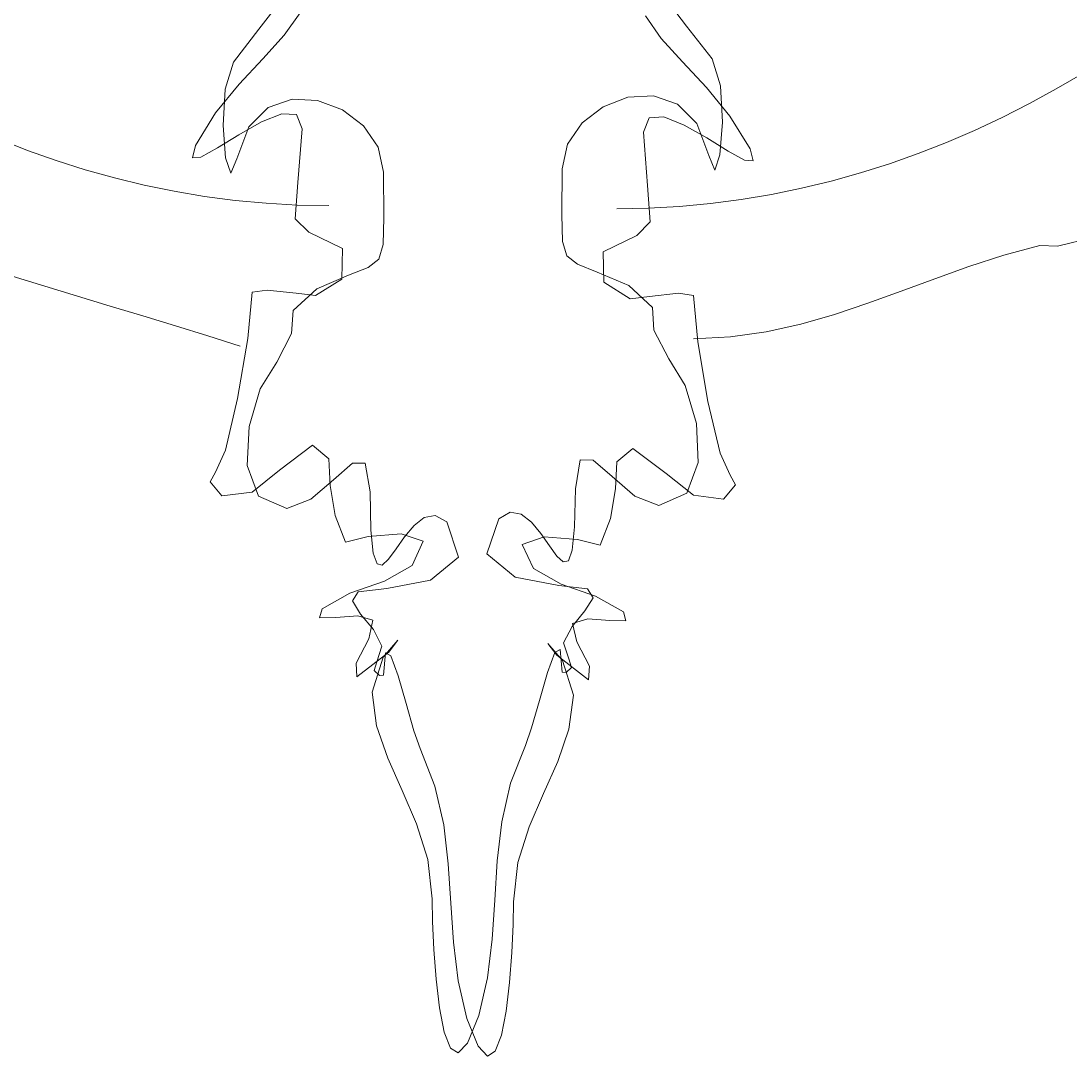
# Model space of a CAD drawing. Header units: centimetres. Extents: x 134057 to 145613, y 5028 to 39996.
# Drawn here: x 141053.73 to 141096.34, y 28971.18 to 29013.23 of the extents above; entities that cross this region are included whole.
import ezdxf

# ---------------------------------------------------------------- set-up
doc = ezdxf.new("R2010")
doc.units = ezdxf.units.CM
doc.layers.add('TEXT', color=3, linetype='Continuous', lineweight=20)

msp = doc.modelspace()

# ---------------------------------------------------------------- linework, layer by layer
at = {"layer": 'TEXT', "color": 2, "linetype": 'Continuous', "lineweight": 13}
for p, q in [((141064.345, 29014.128), (141063.4, 29012.893)), ((141064.345, 29014.128), (141063.4, 29012.893)), ((141079.823, 29014.256), (141080.769, 29013.02)), ((141079.823, 29014.256), (141080.769, 29013.02)), ((141064.425, 29012.648), (141065.069, 29013.559)), ((141064.425, 29012.648), (141065.069, 29013.559)), ((141079.743, 29012.521), (141079.1, 29013.432)), ((141079.743, 29012.521), (141079.1, 29013.432)), ((141063.4, 29012.893), (141062.365, 29011.556)), ((141063.4, 29012.893), (141062.365, 29011.556)), ((141080.769, 29013.02), (141081.803, 29011.684)), ((141080.769, 29013.02), (141081.803, 29011.684)), ((141063.56, 29011.693), (141064.425, 29012.648)), ((141063.56, 29011.693), (141064.425, 29012.648)), ((141080.608, 29011.566), (141079.743, 29012.521)), ((141080.608, 29011.566), (141079.743, 29012.521)), ((141062.365, 29011.556), (141062.029, 29010.459)), ((141062.365, 29011.556), (141062.029, 29010.459)), ((141062.592, 29010.654), (141063.56, 29011.693)), ((141062.592, 29010.654), (141063.56, 29011.693)), ((141081.577, 29010.526), (141080.608, 29011.566)), ((141081.577, 29010.526), (141080.608, 29011.566)), ((141081.803, 29011.684), (141082.14, 29010.587)), ((141081.803, 29011.684), (141082.14, 29010.587)), ((141096.859, 29011.095), (141095.784, 29010.466)), ((141096.859, 29011.095), (141095.784, 29010.466)), ((141061.639, 29009.491), (141062.592, 29010.654)), ((141061.639, 29009.491), (141062.592, 29010.654)), ((141062.029, 29010.459), (141061.945, 29008.985)), ((141062.029, 29010.459), (141061.945, 29008.985)), ((141082.529, 29009.363), (141081.577, 29010.526)), ((141082.529, 29009.363), (141081.577, 29010.526)), ((141082.14, 29010.587), (141082.223, 29009.113)), ((141082.14, 29010.587), (141082.223, 29009.113)), ((141095.784, 29010.466), (141094.693, 29009.87)), ((141095.784, 29010.466), (141094.693, 29009.87)), ((141063.774, 29009.716), (141064.742, 29010.053)), ((141063.774, 29009.716), (141064.742, 29010.053)), ((141064.742, 29010.053), (141065.783, 29010)), ((141064.742, 29010.053), (141065.783, 29010)), ((141065.783, 29010), (141066.786, 29009.616)), ((141065.783, 29010), (141066.786, 29009.616)), ((141078.385, 29010.127), (141077.382, 29009.744)), ((141078.385, 29010.127), (141077.382, 29009.744)), ((141079.426, 29010.18), (141078.385, 29010.127)), ((141079.426, 29010.18), (141078.385, 29010.127)), ((141080.394, 29009.844), (141079.426, 29010.18)), ((141080.394, 29009.844), (141079.426, 29010.18)), ((141081.179, 29009.056), (141080.394, 29009.844)), ((141081.179, 29009.056), (141080.394, 29009.844)), ((141094.693, 29009.87), (141093.586, 29009.309)), ((141094.693, 29009.87), (141093.586, 29009.309)), ((141060.821, 29008.164), (141061.639, 29009.491)), ((141060.821, 29008.164), (141061.639, 29009.491)), ((141062.99, 29008.929), (141063.774, 29009.716)), ((141062.99, 29008.929), (141063.774, 29009.716)), ((141064.324, 29009.459), (141063.497, 29009.127)), ((141064.324, 29009.459), (141063.497, 29009.127)), ((141064.923, 29009.423), (141064.324, 29009.459)), ((141064.923, 29009.423), (141064.324, 29009.459)), ((141065.153, 29008.841), (141064.923, 29009.423)), ((141065.153, 29008.841), (141064.923, 29009.423)), ((141066.786, 29009.616), (141067.64, 29008.963)), ((141066.786, 29009.616), (141067.64, 29008.963)), ((141077.382, 29009.744), (141076.528, 29009.091)), ((141077.382, 29009.744), (141076.528, 29009.091)), ((141061.945, 29008.985), (141062.044, 29007.667)), ((141061.945, 29008.985), (141062.044, 29007.667)), ((141063.497, 29009.127), (141062.581, 29008.604)), ((141063.497, 29009.127), (141062.581, 29008.604)), ((141067.64, 29008.963), (141068.234, 29008.101)), ((141067.64, 29008.963), (141068.234, 29008.101)), ((141076.528, 29009.091), (141075.934, 29008.228)), ((141076.528, 29009.091), (141075.934, 29008.228)), ((141079.015, 29008.714), (141079.246, 29009.295)), ((141079.015, 29008.714), (141079.246, 29009.295)), ((141079.246, 29009.295), (141079.845, 29009.331)), ((141079.246, 29009.295), (141079.845, 29009.331)), ((141079.845, 29009.331), (141080.672, 29008.999)), ((141079.845, 29009.331), (141080.672, 29008.999)), ((141080.672, 29008.999), (141081.587, 29008.477)), ((141080.672, 29008.999), (141081.587, 29008.477)), ((141081.668, 29007.758), (141081.179, 29009.056)), ((141081.668, 29007.758), (141081.179, 29009.056)), ((141082.223, 29009.113), (141082.125, 29007.795)), ((141082.223, 29009.113), (141082.125, 29007.795)), ((141083.347, 29008.037), (141082.529, 29009.363)), ((141083.347, 29008.037), (141082.529, 29009.363)), ((141093.586, 29009.309), (141092.464, 29008.784)), ((141093.586, 29009.309), (141092.464, 29008.784)), ((141062.581, 29008.604), (141061.716, 29008.069)), ((141062.581, 29008.604), (141061.716, 29008.069)), ((141062.501, 29007.631), (141062.99, 29008.929)), ((141062.501, 29007.631), (141062.99, 29008.929)), ((141064.983, 29006.67), (141065.153, 29008.841)), ((141064.983, 29006.67), (141065.153, 29008.841)), ((141079.186, 29006.543), (141079.015, 29008.714)), ((141079.186, 29006.543), (141079.015, 29008.714)), ((141092.464, 29008.784), (141091.327, 29008.294)), ((141092.464, 29008.784), (141091.327, 29008.294)), ((141052.841, 29008.422), (141053.993, 29007.97)), ((141052.841, 29008.422), (141053.993, 29007.97)), ((141060.697, 29007.671), (141060.821, 29008.164)), ((141060.697, 29007.671), (141060.821, 29008.164)), ((141068.234, 29008.101), (141068.457, 29007.089)), ((141068.234, 29008.101), (141068.457, 29007.089)), ((141075.934, 29008.228), (141075.712, 29007.217)), ((141075.934, 29008.228), (141075.712, 29007.217)), ((141081.587, 29008.477), (141082.452, 29007.942)), ((141081.587, 29008.477), (141082.452, 29007.942)), ((141091.327, 29008.294), (141090.176, 29007.843)), ((141091.327, 29008.294), (141090.176, 29007.843)), ((141053.993, 29007.97), (141055.158, 29007.557)), ((141053.993, 29007.97), (141055.158, 29007.557)), ((141061.041, 29007.699), (141060.697, 29007.671)), ((141061.041, 29007.699), (141060.697, 29007.671)), ((141061.716, 29008.069), (141061.041, 29007.699)), ((141061.716, 29008.069), (141061.041, 29007.699)), ((141081.916, 29007.166), (141081.668, 29007.758)), ((141081.916, 29007.166), (141081.668, 29007.758)), ((141082.125, 29007.795), (141081.916, 29007.166)), ((141082.125, 29007.795), (141081.916, 29007.166)), ((141082.452, 29007.942), (141083.127, 29007.571)), ((141082.452, 29007.942), (141083.127, 29007.571)), ((141083.472, 29007.544), (141083.347, 29008.037)), ((141083.472, 29007.544), (141083.347, 29008.037)), ((141090.176, 29007.843), (141089.01, 29007.43)), ((141090.176, 29007.843), (141089.01, 29007.43)), ((141055.158, 29007.557), (141056.338, 29007.183)), ((141055.158, 29007.557), (141056.338, 29007.183)), ((141062.044, 29007.667), (141062.253, 29007.038)), ((141062.044, 29007.667), (141062.253, 29007.038)), ((141062.253, 29007.038), (141062.501, 29007.631)), ((141062.253, 29007.038), (141062.501, 29007.631)), ((141083.127, 29007.571), (141083.472, 29007.544)), ((141083.127, 29007.571), (141083.472, 29007.544)), ((141089.01, 29007.43), (141087.831, 29007.056)), ((141089.01, 29007.43), (141087.831, 29007.056)), ((141056.338, 29007.183), (141057.531, 29006.85)), ((141056.338, 29007.183), (141057.531, 29006.85)), ((141057.531, 29006.85), (141058.737, 29006.558)), ((141057.531, 29006.85), (141058.737, 29006.558)), ((141068.457, 29007.089), (141068.473, 29005.244)), ((141068.457, 29007.089), (141068.473, 29005.244)), ((141075.712, 29007.217), (141075.696, 29005.371)), ((141075.712, 29007.217), (141075.696, 29005.371)), ((141087.831, 29007.056), (141086.638, 29006.723)), ((141087.831, 29007.056), (141086.638, 29006.723)), ((141058.737, 29006.558), (141059.957, 29006.308)), ((141058.737, 29006.558), (141059.957, 29006.308)), ((141064.872, 29005.191), (141064.983, 29006.67)), ((141064.872, 29005.191), (141064.983, 29006.67)), ((141079.296, 29005.064), (141079.186, 29006.543)), ((141079.296, 29005.064), (141079.186, 29006.543)), ((141085.431, 29006.431), (141084.212, 29006.181)), ((141085.431, 29006.431), (141084.212, 29006.181)), ((141086.638, 29006.723), (141085.431, 29006.431)), ((141086.638, 29006.723), (141085.431, 29006.431)), ((141059.957, 29006.308), (141061.189, 29006.102)), ((141059.957, 29006.308), (141061.189, 29006.102)), ((141061.189, 29006.102), (141062.433, 29005.94)), ((141061.189, 29006.102), (141062.433, 29005.94)), ((141082.98, 29005.974), (141081.736, 29005.812)), ((141082.98, 29005.974), (141081.736, 29005.812)), ((141084.212, 29006.181), (141082.98, 29005.974)), ((141084.212, 29006.181), (141082.98, 29005.974)), ((141062.433, 29005.94), (141063.689, 29005.822)), ((141062.433, 29005.94), (141063.689, 29005.822)), ((141063.689, 29005.822), (141064.957, 29005.751)), ((141063.689, 29005.822), (141064.957, 29005.751)), ((141064.957, 29005.751), (141066.236, 29005.728)), ((141064.957, 29005.751), (141066.236, 29005.728)), ((141079.212, 29005.624), (141077.932, 29005.6)), ((141079.212, 29005.624), (141077.932, 29005.6)), ((141080.48, 29005.695), (141079.212, 29005.624)), ((141080.48, 29005.695), (141079.212, 29005.624)), ((141081.736, 29005.812), (141080.48, 29005.695)), ((141081.736, 29005.812), (141080.48, 29005.695)), ((141065.424, 29004.645), (141064.872, 29005.191)), ((141065.424, 29004.645), (141064.872, 29005.191)), ((141068.473, 29005.244), (141068.447, 29004.146)), ((141068.473, 29005.244), (141068.447, 29004.146)), ((141075.696, 29005.371), (141075.722, 29004.274)), ((141075.696, 29005.371), (141075.722, 29004.274)), ((141078.745, 29004.517), (141079.296, 29005.064)), ((141078.745, 29004.517), (141079.296, 29005.064)), ((141066.788, 29003.978), (141065.424, 29004.645)), ((141066.788, 29003.978), (141065.424, 29004.645)), ((141075.722, 29004.274), (141075.898, 29003.68)), ((141075.722, 29004.274), (141075.898, 29003.68)), ((141077.381, 29003.85), (141078.745, 29004.517)), ((141077.381, 29003.85), (141078.745, 29004.517)), ((141097.515, 29004.492), (141095.829, 29004.078)), ((141066.767, 29002.74), (141066.788, 29003.978)), ((141066.767, 29002.74), (141066.788, 29003.978)), ((141068.447, 29004.146), (141068.271, 29003.553)), ((141068.447, 29004.146), (141068.271, 29003.553)), ((141077.401, 29002.612), (141077.381, 29003.85)), ((141077.401, 29002.612), (141077.381, 29003.85)), ((141095.124, 29004.111), (141093.652, 29003.709)), ((141095.829, 29004.078), (141095.124, 29004.111)), ((141068.271, 29003.553), (141067.835, 29003.219)), ((141068.271, 29003.553), (141067.835, 29003.219)), ((141075.898, 29003.68), (141076.333, 29003.346)), ((141075.898, 29003.68), (141076.333, 29003.346)), ((141093.652, 29003.709), (141092.23, 29003.249)), ((141067.835, 29003.219), (141067.031, 29002.9)), ((141067.835, 29003.219), (141067.031, 29002.9)), ((141076.333, 29003.346), (141077.137, 29003.027)), ((141076.333, 29003.346), (141077.137, 29003.027)), ((141077.137, 29003.027), (141078.419, 29002.479)), ((141077.137, 29003.027), (141078.419, 29002.479)), ((141092.23, 29003.249), (141090.847, 29002.755)), ((141054.703, 29002.451), (141053.379, 29002.863)), ((141065.695, 29002.073), (141066.767, 29002.74)), ((141065.695, 29002.073), (141066.767, 29002.74)), ((141067.031, 29002.9), (141065.75, 29002.351)), ((141067.031, 29002.9), (141065.75, 29002.351)), ((141078.474, 29001.945), (141077.401, 29002.612)), ((141078.474, 29001.945), (141077.401, 29002.612)), ((141090.847, 29002.755), (141089.486, 29002.251)), ((141056.03, 29002.046), (141054.703, 29002.451)), ((141062.947, 29000.324), (141063.123, 29002.208)), ((141062.947, 29000.324), (141063.123, 29002.208)), ((141063.123, 29002.208), (141063.729, 29002.293)), ((141063.123, 29002.208), (141063.729, 29002.293)), ((141063.729, 29002.293), (141064.907, 29002.168)), ((141063.729, 29002.293), (141064.907, 29002.168)), ((141065.75, 29002.351), (141064.787, 29001.459)), ((141065.75, 29002.351), (141064.787, 29001.459)), ((141064.907, 29002.168), (141065.695, 29002.073)), ((141064.907, 29002.168), (141065.695, 29002.073)), ((141078.419, 29002.479), (141079.382, 29001.586)), ((141078.419, 29002.479), (141079.382, 29001.586)), ((141080.439, 29002.166), (141079.261, 29002.041)), ((141080.439, 29002.166), (141079.261, 29002.041)), ((141081.046, 29002.081), (141080.439, 29002.166)), ((141081.046, 29002.081), (141080.439, 29002.166)), ((141089.486, 29002.251), (141088.136, 29001.759)), ((141057.357, 29001.645), (141056.03, 29002.046)), ((141079.261, 29002.041), (141078.474, 29001.945)), ((141079.261, 29002.041), (141078.474, 29001.945)), ((141081.221, 29000.196), (141081.046, 29002.081)), ((141081.221, 29000.196), (141081.046, 29002.081)), ((141088.136, 29001.759), (141086.781, 29001.304)), ((141058.684, 29001.245), (141057.357, 29001.645)), ((141064.787, 29001.459), (141064.727, 29000.536)), ((141064.787, 29001.459), (141064.727, 29000.536)), ((141079.382, 29001.586), (141079.442, 29000.664)), ((141079.382, 29001.586), (141079.442, 29000.664)), ((141086.781, 29001.304), (141085.409, 29000.909)), ((141060.007, 29000.841), (141058.684, 29001.245)), ((141085.409, 29000.909), (141084.004, 29000.598)), ((141061.325, 29000.432), (141060.007, 29000.841)), ((141062.636, 29000.014), (141061.325, 29000.432)), ((141064.727, 29000.536), (141064.125, 28999.373)), ((141064.727, 29000.536), (141064.125, 28999.373)), ((141079.442, 29000.664), (141080.043, 28999.501)), ((141079.442, 29000.664), (141080.043, 28999.501)), ((141084.004, 29000.598), (141082.555, 29000.394)), ((141062.53, 28997.893), (141062.947, 29000.324)), ((141062.53, 28997.893), (141062.947, 29000.324)), ((141082.555, 29000.394), (141081.046, 29000.321)), ((141081.638, 28997.766), (141081.221, 29000.196)), ((141081.638, 28997.766), (141081.221, 29000.196)), ((141064.125, 28999.373), (141063.453, 28998.286)), ((141064.125, 28999.373), (141063.453, 28998.286)), ((141080.043, 28999.501), (141080.716, 28998.413)), ((141080.043, 28999.501), (141080.716, 28998.413)), ((141080.716, 28998.413), (141081.167, 28996.878)), ((141080.716, 28998.413), (141081.167, 28996.878)), ((141062.038, 28995.793), (141062.53, 28997.893)), ((141062.038, 28995.793), (141062.53, 28997.893)), ((141063.453, 28998.286), (141063.001, 28996.75)), ((141063.453, 28998.286), (141063.001, 28996.75)), ((141082.131, 28995.666), (141081.638, 28997.766)), ((141082.131, 28995.666), (141081.638, 28997.766)), ((141063.001, 28996.75), (141062.926, 28995.163)), ((141063.001, 28996.75), (141062.926, 28995.163)), ((141081.167, 28996.878), (141081.242, 28995.29)), ((141081.167, 28996.878), (141081.242, 28995.29)), ((141061.634, 28994.898), (141062.038, 28995.793)), ((141061.634, 28994.898), (141062.038, 28995.793)), ((141065.579, 28995.991), (141064.231, 28994.979)), ((141065.579, 28995.991), (141064.231, 28994.979)), ((141066.236, 28995.44), (141065.579, 28995.991)), ((141066.236, 28995.44), (141065.579, 28995.991)), ((141077.932, 28995.312), (141078.589, 28995.864)), ((141077.932, 28995.312), (141078.589, 28995.864)), ((141078.589, 28995.864), (141079.938, 28994.851)), ((141078.589, 28995.864), (141079.938, 28994.851)), ((141066.291, 28994.352), (141066.236, 28995.44)), ((141066.291, 28994.352), (141066.236, 28995.44)), ((141076.449, 28995.399), (141076.253, 28994.221)), ((141076.449, 28995.399), (141076.253, 28994.221)), ((141076.976, 28995.387), (141076.449, 28995.399)), ((141076.976, 28995.387), (141076.449, 28995.399)), ((141077.744, 28994.719), (141076.976, 28995.387)), ((141077.744, 28994.719), (141076.976, 28995.387)), ((141082.535, 28994.771), (141082.131, 28995.666)), ((141082.535, 28994.771), (141082.131, 28995.666)), ((141061.418, 28994.507), (141061.634, 28994.898)), ((141061.418, 28994.507), (141061.634, 28994.898)), ((141062.926, 28995.163), (141063.384, 28993.92)), ((141062.926, 28995.163), (141063.384, 28993.92)), ((141064.231, 28994.979), (141063.123, 28994.086)), ((141064.231, 28994.979), (141063.123, 28994.086)), ((141066.424, 28994.591), (141067.192, 28995.259)), ((141066.424, 28994.591), (141067.192, 28995.259)), ((141067.192, 28995.259), (141067.719, 28995.271)), ((141067.192, 28995.259), (141067.719, 28995.271)), ((141067.719, 28995.271), (141067.915, 28994.094)), ((141067.719, 28995.271), (141067.915, 28994.094)), ((141077.877, 28994.224), (141077.932, 28995.312)), ((141077.877, 28994.224), (141077.932, 28995.312)), ((141081.242, 28995.29), (141080.784, 28994.047)), ((141081.242, 28995.29), (141080.784, 28994.047)), ((141061.894, 28993.936), (141061.418, 28994.507)), ((141061.894, 28993.936), (141061.418, 28994.507)), ((141065.507, 28993.799), (141066.424, 28994.591)), ((141065.507, 28993.799), (141066.424, 28994.591)), ((141078.662, 28993.927), (141077.744, 28994.719)), ((141078.662, 28993.927), (141077.744, 28994.719)), ((141079.938, 28994.851), (141081.046, 28993.959)), ((141079.938, 28994.851), (141081.046, 28993.959)), ((141082.75, 28994.38), (141082.535, 28994.771)), ((141082.75, 28994.38), (141082.535, 28994.771)), ((141063.123, 28994.086), (141061.894, 28993.936)), ((141063.123, 28994.086), (141061.894, 28993.936)), ((141066.497, 28993.144), (141066.291, 28994.352)), ((141066.497, 28993.144), (141066.291, 28994.352)), ((141067.915, 28994.094), (141067.948, 28992.549)), ((141067.915, 28994.094), (141067.948, 28992.549)), ((141076.253, 28994.221), (141076.22, 28992.677)), ((141076.253, 28994.221), (141076.22, 28992.677)), ((141077.672, 28993.016), (141077.877, 28994.224)), ((141077.672, 28993.016), (141077.877, 28994.224)), ((141080.784, 28994.047), (141079.637, 28993.545)), ((141080.784, 28994.047), (141079.637, 28993.545)), ((141082.274, 28993.808), (141082.75, 28994.38)), ((141082.274, 28993.808), (141082.75, 28994.38)), ((141063.384, 28993.92), (141064.531, 28993.417)), ((141063.384, 28993.92), (141064.531, 28993.417)), ((141064.531, 28993.417), (141065.507, 28993.799)), ((141064.531, 28993.417), (141065.507, 28993.799)), ((141079.637, 28993.545), (141078.662, 28993.927)), ((141079.637, 28993.545), (141078.662, 28993.927)), ((141081.046, 28993.959), (141082.274, 28993.808)), ((141081.046, 28993.959), (141082.274, 28993.808)), ((141073.609, 28993.273), (141073.14, 28993.003)), ((141073.609, 28993.273), (141073.14, 28993.003)), ((141074.054, 28993.192), (141073.609, 28993.273)), ((141074.054, 28993.192), (141073.609, 28993.273)), ((141074.47, 28992.867), (141074.054, 28993.192)), ((141074.47, 28992.867), (141074.054, 28993.192)), ((141066.913, 28992.056), (141066.497, 28993.144)), ((141066.913, 28992.056), (141066.497, 28993.144)), ((141069.699, 28992.739), (141070.115, 28993.064)), ((141069.699, 28992.739), (141070.115, 28993.064)), ((141070.115, 28993.064), (141070.56, 28993.145)), ((141070.115, 28993.064), (141070.56, 28993.145)), ((141070.56, 28993.145), (141071.029, 28992.876)), ((141070.56, 28993.145), (141071.029, 28992.876)), ((141071.029, 28992.876), (141071.51, 28991.452)), ((141071.029, 28992.876), (141071.51, 28991.452)), ((141073.14, 28993.003), (141072.658, 28991.579)), ((141073.14, 28993.003), (141072.658, 28991.579)), ((141074.853, 28992.404), (141074.47, 28992.867)), ((141074.853, 28992.404), (141074.47, 28992.867)), ((141077.256, 28991.928), (141077.672, 28993.016)), ((141077.256, 28991.928), (141077.672, 28993.016)), ((141069.18, 28992.394), (141067.831, 28992.288)), ((141069.18, 28992.394), (141067.831, 28992.288)), ((141067.948, 28992.549), (141068.044, 28991.61)), ((141067.948, 28992.549), (141068.044, 28991.61)), ((141070.073, 28992.094), (141069.18, 28992.394)), ((141070.073, 28992.094), (141069.18, 28992.394)), ((141069.316, 28992.277), (141069.699, 28992.739)), ((141069.316, 28992.277), (141069.699, 28992.739)), ((141075.199, 28991.909), (141074.853, 28992.404)), ((141075.199, 28991.909), (141074.853, 28992.404)), ((141076.22, 28992.677), (141076.125, 28991.737)), ((141076.22, 28992.677), (141076.125, 28991.737)), ((141067.831, 28992.288), (141066.913, 28992.056)), ((141067.831, 28992.288), (141066.913, 28992.056)), ((141068.97, 28991.782), (141069.316, 28992.277)), ((141068.97, 28991.782), (141069.316, 28992.277)), ((141069.62, 28991.108), (141070.073, 28992.094)), ((141069.62, 28991.108), (141070.073, 28992.094)), ((141074.096, 28991.966), (141074.988, 28992.267)), ((141074.096, 28991.966), (141074.988, 28992.267)), ((141074.548, 28990.981), (141074.096, 28991.966)), ((141074.548, 28990.981), (141074.096, 28991.966)), ((141074.988, 28992.267), (141076.338, 28992.161)), ((141074.988, 28992.267), (141076.338, 28992.161)), ((141075.503, 28991.489), (141075.199, 28991.909)), ((141075.503, 28991.489), (141075.199, 28991.909)), ((141076.338, 28992.161), (141077.256, 28991.928)), ((141076.338, 28992.161), (141077.256, 28991.928)), ((141068.044, 28991.61), (141068.198, 28991.17)), ((141068.044, 28991.61), (141068.198, 28991.17)), ((141068.665, 28991.362), (141068.97, 28991.782)), ((141068.665, 28991.362), (141068.97, 28991.782)), ((141072.658, 28991.579), (141073.801, 28990.637)), ((141072.658, 28991.579), (141073.801, 28990.637)), ((141075.762, 28991.25), (141075.503, 28991.489)), ((141075.762, 28991.25), (141075.503, 28991.489)), ((141076.125, 28991.737), (141075.97, 28991.297)), ((141076.125, 28991.737), (141075.97, 28991.297)), ((141068.198, 28991.17), (141068.407, 28991.122)), ((141068.198, 28991.17), (141068.407, 28991.122)), ((141068.407, 28991.122), (141068.665, 28991.362)), ((141068.407, 28991.122), (141068.665, 28991.362)), ((141068.492, 28990.471), (141069.62, 28991.108)), ((141068.492, 28990.471), (141069.62, 28991.108)), ((141071.51, 28991.452), (141070.367, 28990.509)), ((141071.51, 28991.452), (141070.367, 28990.509)), ((141075.97, 28991.297), (141075.762, 28991.25)), ((141075.97, 28991.297), (141075.762, 28991.25)), ((141073.801, 28990.637), (141075.576, 28990.296)), ((141073.801, 28990.637), (141075.576, 28990.296)), ((141075.676, 28990.344), (141074.548, 28990.981)), ((141075.676, 28990.344), (141074.548, 28990.981)), ((141067.093, 28989.985), (141068.492, 28990.471)), ((141067.093, 28989.985), (141068.492, 28990.471)), ((141070.367, 28990.509), (141068.592, 28990.168)), ((141070.367, 28990.509), (141068.592, 28990.168)), ((141075.576, 28990.296), (141076.744, 28990.16)), ((141075.576, 28990.296), (141076.744, 28990.16)), ((141077.075, 28989.858), (141075.676, 28990.344)), ((141077.075, 28989.858), (141075.676, 28990.344)), ((141065.965, 28989.348), (141067.093, 28989.985)), ((141065.965, 28989.348), (141067.093, 28989.985)), ((141067.425, 28990.032), (141067.193, 28989.667)), ((141067.425, 28990.032), (141067.193, 28989.667)), ((141068.592, 28990.168), (141067.425, 28990.032)), ((141068.592, 28990.168), (141067.425, 28990.032)), ((141076.975, 28989.795), (141076.642, 28989.264)), ((141076.975, 28989.795), (141076.642, 28989.264)), ((141076.744, 28990.16), (141076.975, 28989.795)), ((141076.744, 28990.16), (141076.975, 28989.795)), ((141078.203, 28989.221), (141077.075, 28989.858)), ((141078.203, 28989.221), (141077.075, 28989.858)), ((141067.193, 28989.667), (141067.526, 28989.136)), ((141067.193, 28989.667), (141067.526, 28989.136)), ((141065.864, 28988.988), (141065.965, 28989.348)), ((141065.864, 28988.988), (141065.965, 28989.348)), ((141066.515, 28988.997), (141065.864, 28988.988)), ((141066.515, 28988.997), (141065.864, 28988.988)), ((141067.408, 28989.066), (141066.515, 28988.997)), ((141067.408, 28989.066), (141066.515, 28988.997)), ((141068.027, 28988.881), (141067.408, 28989.066)), ((141068.027, 28988.881), (141067.408, 28989.066)), ((141067.526, 28989.136), (141068.051, 28988.504)), ((141067.526, 28989.136), (141068.051, 28988.504)), ((141076.642, 28989.264), (141076.118, 28988.631)), ((141076.642, 28989.264), (141076.118, 28988.631)), ((141076.141, 28988.753), (141076.761, 28988.938)), ((141076.141, 28988.753), (141076.761, 28988.938)), ((141076.761, 28988.938), (141077.653, 28988.87)), ((141076.761, 28988.938), (141077.653, 28988.87)), ((141078.305, 28988.86), (141078.203, 28989.221)), ((141078.305, 28988.86), (141078.203, 28989.221)), ((141067.86, 28988.13), (141068.027, 28988.881)), ((141067.86, 28988.13), (141068.027, 28988.881)), ((141068.051, 28988.504), (141068.395, 28987.834)), ((141068.051, 28988.504), (141068.395, 28987.834)), ((141076.118, 28988.631), (141075.774, 28987.961)), ((141076.118, 28988.631), (141075.774, 28987.961)), ((141076.308, 28988.003), (141076.141, 28988.753)), ((141076.308, 28988.003), (141076.141, 28988.753)), ((141077.653, 28988.87), (141078.305, 28988.86)), ((141077.653, 28988.87), (141078.305, 28988.86)), ((141067.349, 28987.147), (141067.86, 28988.13)), ((141067.349, 28987.147), (141067.86, 28988.13)), ((141068.395, 28987.834), (141068.186, 28987.19)), ((141068.395, 28987.834), (141068.186, 28987.19)), ((141068.442, 28987.378), (141069.039, 28988.07)), ((141068.442, 28987.378), (141069.039, 28988.07)), ((141069.039, 28988.07), (141068.673, 28987.589)), ((141069.039, 28988.07), (141068.673, 28987.589)), ((141075.726, 28987.251), (141075.13, 28987.942)), ((141075.13, 28987.942), (141075.496, 28987.461)), ((141075.726, 28987.251), (141075.13, 28987.942)), ((141075.13, 28987.942), (141075.496, 28987.461)), ((141075.63, 28987.693), (141075.416, 28987.568)), ((141075.63, 28987.693), (141075.416, 28987.568)), ((141075.712, 28986.776), (141075.63, 28987.693)), ((141075.712, 28986.776), (141075.63, 28987.693)), ((141075.774, 28987.961), (141075.982, 28987.318)), ((141075.774, 28987.961), (141075.982, 28987.318)), ((141076.819, 28987.02), (141076.308, 28988.003)), ((141076.819, 28987.02), (141076.308, 28988.003)), ((141068.673, 28987.589), (141067.379, 28986.586)), ((141068.673, 28987.589), (141067.379, 28986.586)), ((141067.996, 28985.964), (141068.442, 28987.378)), ((141067.996, 28985.964), (141068.442, 28987.378)), ((141068.457, 28986.649), (141068.539, 28987.566)), ((141068.457, 28986.649), (141068.539, 28987.566)), ((141068.539, 28987.566), (141068.753, 28987.441)), ((141068.539, 28987.566), (141068.753, 28987.441)), ((141068.753, 28987.441), (141069.049, 28986.632)), ((141068.753, 28987.441), (141069.049, 28986.632)), ((141075.416, 28987.568), (141075.119, 28986.759)), ((141075.416, 28987.568), (141075.119, 28986.759)), ((141075.496, 28987.461), (141076.789, 28986.458)), ((141075.496, 28987.461), (141076.789, 28986.458)), ((141076.173, 28985.837), (141075.726, 28987.251)), ((141076.173, 28985.837), (141075.726, 28987.251)), ((141075.982, 28987.318), (141076.093, 28986.967)), ((141075.982, 28987.318), (141076.093, 28986.967)), ((141067.379, 28986.586), (141067.349, 28987.147)), ((141067.379, 28986.586), (141067.349, 28987.147)), ((141068.186, 28987.19), (141068.076, 28986.839)), ((141068.186, 28987.19), (141068.076, 28986.839)), ((141068.076, 28986.839), (141068.296, 28986.639)), ((141068.076, 28986.839), (141068.296, 28986.639)), ((141076.093, 28986.967), (141075.872, 28986.766)), ((141076.093, 28986.967), (141075.872, 28986.766)), ((141076.789, 28986.458), (141076.819, 28987.02)), ((141076.789, 28986.458), (141076.819, 28987.02)), ((141068.296, 28986.639), (141068.457, 28986.649)), ((141068.296, 28986.639), (141068.457, 28986.649)), ((141069.049, 28986.632), (141069.379, 28985.496)), ((141069.049, 28986.632), (141069.379, 28985.496)), ((141075.119, 28986.759), (141074.789, 28985.623)), ((141075.119, 28986.759), (141074.789, 28985.623)), ((141075.872, 28986.766), (141075.712, 28986.776)), ((141075.872, 28986.766), (141075.712, 28986.776)), ((141068.176, 28984.59), (141067.996, 28985.964)), ((141068.176, 28984.59), (141067.996, 28985.964)), ((141074.789, 28985.623), (141074.474, 28984.517)), ((141074.789, 28985.623), (141074.474, 28984.517)), ((141075.992, 28984.463), (141076.173, 28985.837)), ((141075.992, 28984.463), (141076.173, 28985.837)), ((141069.379, 28985.496), (141069.695, 28984.39)), ((141069.379, 28985.496), (141069.695, 28984.39)), ((141068.627, 28983.277), (141068.176, 28984.59)), ((141068.627, 28983.277), (141068.176, 28984.59)), ((141069.695, 28984.39), (141069.946, 28983.671)), ((141069.695, 28984.39), (141069.946, 28983.671)), ((141074.474, 28984.517), (141074.223, 28983.798)), ((141074.474, 28984.517), (141074.223, 28983.798)), ((141075.541, 28983.149), (141075.992, 28984.463)), ((141075.541, 28983.149), (141075.992, 28984.463)), ((141069.946, 28983.671), (141070.548, 28982.14)), ((141069.946, 28983.671), (141070.548, 28982.14)), ((141074.223, 28983.798), (141073.62, 28982.267)), ((141074.223, 28983.798), (141073.62, 28982.267)), ((141069.214, 28981.971), (141068.627, 28983.277)), ((141069.214, 28981.971), (141068.627, 28983.277)), ((141074.954, 28981.843), (141075.541, 28983.149)), ((141074.954, 28981.843), (141075.541, 28983.149)), ((141070.548, 28982.14), (141070.902, 28980.574)), ((141070.548, 28982.14), (141070.902, 28980.574)), ((141073.62, 28982.267), (141073.267, 28980.701)), ((141073.62, 28982.267), (141073.267, 28980.701)), ((141069.801, 28980.62), (141069.214, 28981.971)), ((141069.801, 28980.62), (141069.214, 28981.971)), ((141074.368, 28980.492), (141074.954, 28981.843)), ((141074.368, 28980.492), (141074.954, 28981.843)), ((141070.252, 28979.171), (141069.801, 28980.62)), ((141070.252, 28979.171), (141069.801, 28980.62)), ((141070.902, 28980.574), (141071.09, 28978.986)), ((141070.902, 28980.574), (141071.09, 28978.986)), ((141073.267, 28980.701), (141073.079, 28979.113)), ((141073.267, 28980.701), (141073.079, 28979.113)), ((141073.917, 28979.043), (141074.368, 28980.492)), ((141073.917, 28979.043), (141074.368, 28980.492)), ((141070.432, 28977.571), (141070.252, 28979.171)), ((141070.432, 28977.571), (141070.252, 28979.171)), ((141071.09, 28978.986), (141071.195, 28977.391)), ((141071.09, 28978.986), (141071.195, 28977.391)), ((141073.079, 28979.113), (141072.974, 28977.519)), ((141073.079, 28979.113), (141072.974, 28977.519)), ((141073.736, 28977.444), (141073.917, 28979.043)), ((141073.736, 28977.444), (141073.917, 28979.043)), ((141070.448, 28976.651), (141070.432, 28977.571)), ((141070.448, 28976.651), (141070.432, 28977.571)), ((141072.974, 28977.519), (141072.869, 28975.931)), ((141072.974, 28977.519), (141072.869, 28975.931)), ((141073.72, 28976.524), (141073.736, 28977.444)), ((141073.72, 28976.524), (141073.736, 28977.444)), ((141071.195, 28977.391), (141071.3, 28975.803)), ((141071.195, 28977.391), (141071.3, 28975.803)), ((141070.5, 28975.515), (141070.448, 28976.651)), ((141070.5, 28975.515), (141070.448, 28976.651)), ((141073.669, 28975.388), (141073.72, 28976.524)), ((141073.669, 28975.388), (141073.72, 28976.524)), ((141071.3, 28975.803), (141071.487, 28974.237)), ((141071.3, 28975.803), (141071.487, 28974.237)), ((141072.869, 28975.931), (141072.681, 28974.365)), ((141072.869, 28975.931), (141072.681, 28974.365)), ((141070.593, 28974.298), (141070.5, 28975.515)), ((141070.593, 28974.298), (141070.5, 28975.515)), ((141073.576, 28974.17), (141073.669, 28975.388)), ((141073.576, 28974.17), (141073.669, 28975.388)), ((141070.732, 28973.134), (141070.593, 28974.298)), ((141070.732, 28973.134), (141070.593, 28974.298)), ((141071.487, 28974.237), (141071.841, 28972.706)), ((141071.487, 28974.237), (141071.841, 28972.706)), ((141072.681, 28974.365), (141072.328, 28972.834)), ((141072.681, 28974.365), (141072.328, 28972.834)), ((141073.436, 28973.006), (141073.576, 28974.17)), ((141073.436, 28973.006), (141073.576, 28974.17)), ((141070.924, 28972.158), (141070.732, 28973.134)), ((141070.924, 28972.158), (141070.732, 28973.134)), ((141072.328, 28972.834), (141071.87, 28971.708)), ((141072.328, 28972.834), (141071.87, 28971.708)), ((141073.244, 28972.03), (141073.436, 28973.006)), ((141073.244, 28972.03), (141073.436, 28973.006)), ((141071.841, 28972.706), (141072.298, 28971.581)), ((141071.841, 28972.706), (141072.298, 28971.581)), ((141071.174, 28971.505), (141070.924, 28972.158)), ((141071.174, 28971.505), (141070.924, 28972.158)), ((141072.994, 28971.378), (141073.244, 28972.03)), ((141072.994, 28971.378), (141073.244, 28972.03)), ((141071.488, 28971.31), (141071.174, 28971.505)), ((141071.488, 28971.31), (141071.174, 28971.505)), ((141071.87, 28971.708), (141071.488, 28971.31)), ((141071.87, 28971.708), (141071.488, 28971.31)), ((141072.298, 28971.581), (141072.681, 28971.183)), ((141072.298, 28971.581), (141072.681, 28971.183)), ((141072.681, 28971.183), (141072.994, 28971.378)), ((141072.681, 28971.183), (141072.994, 28971.378))]:
    msp.add_line(p, q, dxfattribs=at)

doc.saveas('drawing.dxf')
